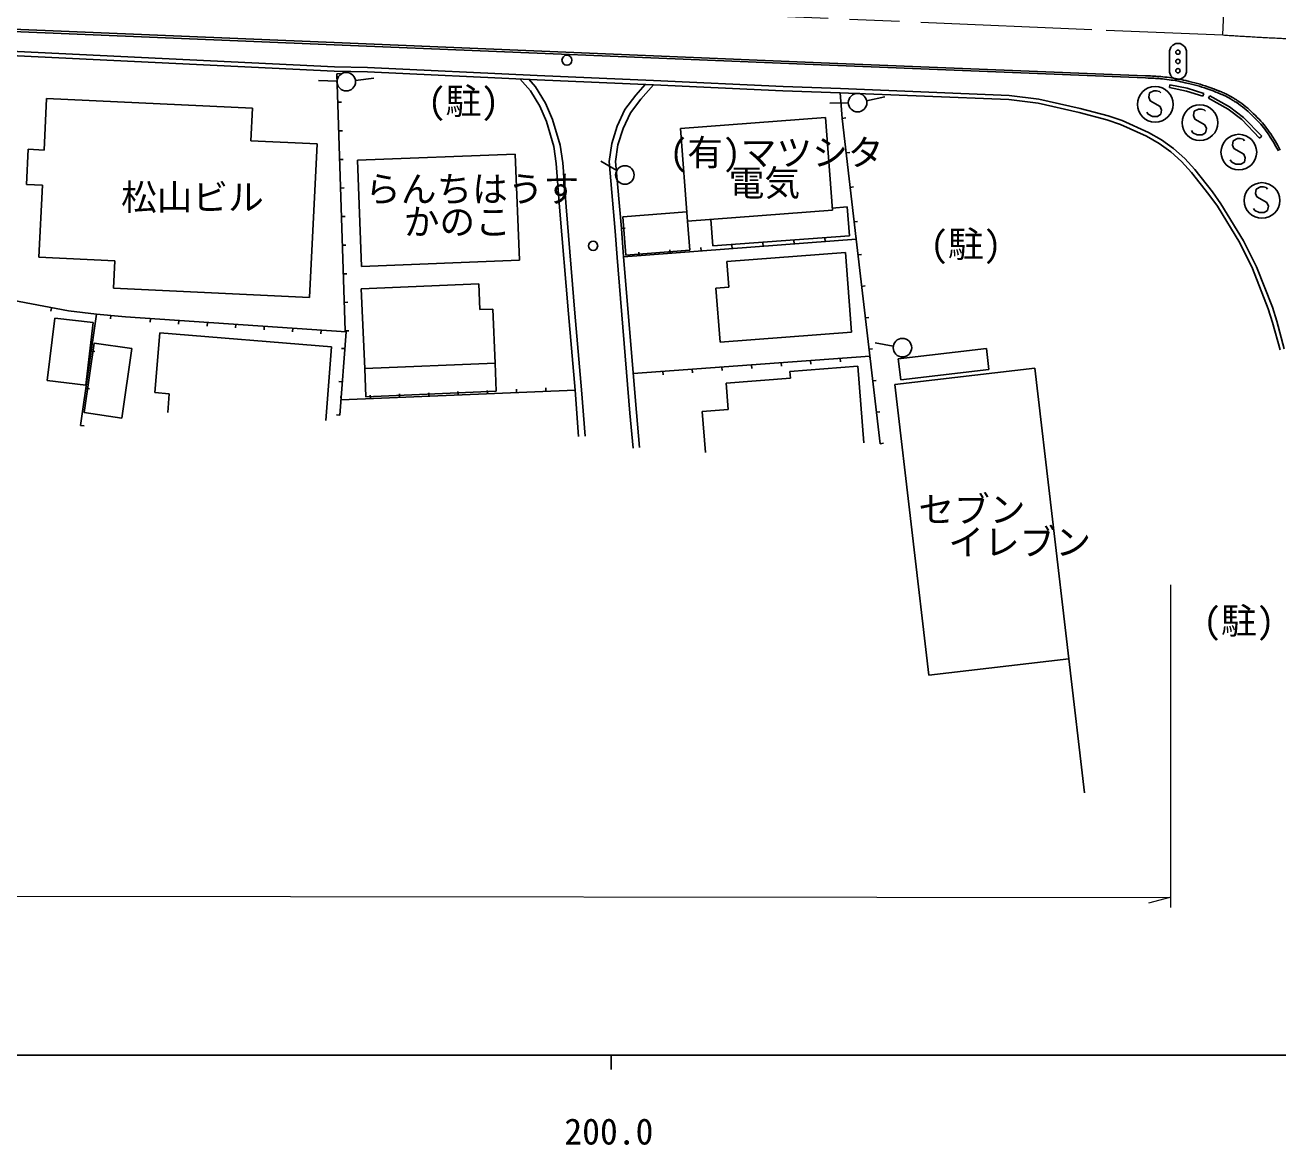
# Model space of a CAD drawing. Units: millimetres, scale not verified. Extents: x 40000 to 680000, y 20000 to 380000.
# Drawn here: x 226933 to 314728, y 198715 to 277226 of the extents above; entities that cross this region are included whole.
import ezdxf
from ezdxf.enums import TextEntityAlignment as Align

# ---------------------------------------------------------------- set-up
doc = ezdxf.new("R2010")
doc.units = ezdxf.units.MM
doc.header["$LTSCALE"] = 1000
doc.linetypes.add('CHAIN', pattern=[18.5, 12, -1.5, 3.5, -1.5])
for name, color, linetype, lineweight in [('M-BGD', 7, 'Continuous', 25), ('M-BGD-EXST', 7, 'Continuous', 25), ('M-BMK', 2, 'CHAIN', 13), ('M-STR-HTXT', 7, 'Continuous', 13), ('M-STR-STRC', 7, 'Continuous', 25), ('M-TTL-BAND', 7, 'Continuous', 25)]:
    doc.layers.add(name, color=color, linetype=linetype, lineweight=lineweight)
doc.styles.add('ＭＳ ゴシック', font='')
doc.styles.get('ＭＳ ゴシック').set_extended_font_data('MS Gothic')

msp = doc.modelspace()

# ---------------------------------------------------------------- linework, layer by layer
at = {"layer": 'M-BGD'}
for p, q in [((248589, 275849), (219649, 277047)), ((219655, 277197), (248596, 275999)), ((218709, 275741), (248615, 274297)), ((282714, 274431), (248589, 275849)), ((248596, 275999), (282720, 274581)), ((307218, 275673), (307368, 275823)), ((307368, 275823), (307568, 275923)), ((307568, 275923), (307868, 275923)), ((307868, 275923), (308068, 275823)), ((308068, 275823), (308218, 275673)), ((218695, 275441), (248604, 273997)), ((307118, 275423), (307218, 275673)), ((307118, 273923), (307118, 275423)), ((308218, 275673), (308318, 275423)), ((308318, 275423), (308318, 273923)), ((248604, 273997), (250923, 273942)), ((248615, 274297), (250934, 274242)), ((250923, 273942), (262811, 273393)), ((250934, 274242), (262825, 273693)), ((305446, 273519), (282714, 274431)), ((282720, 274581), (305455, 273669)), ((307218, 273673), (307118, 273923)), ((308318, 273923), (308218, 273673)), ((248793, 273281), (247494, 273337)), ((248791, 273811), (249041, 273819)), ((248791, 273811), (249041, 273819)), ((249362, 255781), (248791, 273811)), ((250087, 273334), (251377, 273498)), ((262344, 272615), (261594, 273449)), ((262706, 272886), (262226, 273420)), ((262811, 273393), (270963, 273041)), ((262825, 273693), (270977, 273341)), ((270397, 273065), (269739, 272310)), ((270977, 273341), (280046, 272923)), ((305446, 273519), (305624, 273513)), ((305634, 273663), (305455, 273669)), ((305624, 273513), (305779, 273507)), ((305790, 273657), (305634, 273663)), ((305779, 273507), (305916, 273502)), ((305928, 273651), (305790, 273657)), ((305916, 273502), (306041, 273496)), ((306054, 273645), (305928, 273651)), ((306041, 273496), (306158, 273489)), ((306172, 273638), (306054, 273645)), ((306158, 273489), (306271, 273481)), ((306286, 273630), (306172, 273638)), ((306271, 273481), (306386, 273471)), ((306401, 273621), (306286, 273630)), ((306386, 273471), (306507, 273460)), ((306523, 273609), (306401, 273621)), ((306507, 273460), (306638, 273447)), ((306655, 273596), (306523, 273609)), ((306638, 273447), (306785, 273430)), ((306803, 273579), (306655, 273596)), ((306785, 273430), (306950, 273411)), ((306969, 273560), (306803, 273579)), ((306950, 273411), (307102, 273392)), ((307123, 273541), (306969, 273560)), ((307102, 273392), (307245, 273373)), ((307268, 273522), (307123, 273541)), ((307368, 273523), (307218, 273673)), ((307245, 273373), (307382, 273353)), ((307406, 273502), (307268, 273522)), ((307568, 273423), (307368, 273523)), ((307382, 273353), (307515, 273332)), ((307541, 273480), (307406, 273502)), ((307515, 273332), (307648, 273309)), ((307676, 273456), (307541, 273480)), ((307868, 273423), (307568, 273423)), ((307648, 273309), (307784, 273283)), ((307813, 273430), (307676, 273456)), ((307784, 273283), (307925, 273254)), ((307956, 273401), (307813, 273430)), ((308068, 273523), (307868, 273423)), ((307925, 273254), (308075, 273221)), ((308107, 273368), (307956, 273401)), ((308218, 273673), (308068, 273523)), ((308075, 273221), (308236, 273185)), ((308270, 273331), (308107, 273368)), ((308236, 273185), (308459, 273132)), ((308496, 273278), (308270, 273331)), ((308459, 273132), (308666, 273082)), ((308704, 273227), (308496, 273278)), ((308666, 273082), (308859, 273033)), ((308900, 273178), (308704, 273227)), ((309087, 273128), (308900, 273178)), ((309269, 273076), (309087, 273128)), ((309450, 273022), (309269, 273076)), ((263012, 271535), (262344, 272615)), ((263413, 271743), (262706, 272886)), ((269739, 272310), (268966, 271298)), ((270972, 273041), (270088, 272025)), ((270963, 273041), (280033, 272623)), ((280033, 272623), (284052, 272468)), ((280046, 272923), (284064, 272768)), ((284052, 272468), (295867, 271998)), ((284052, 272468), (284195, 270682)), ((284064, 272768), (295892, 272297)), ((285908, 271922), (287179, 272193)), ((295892, 272297), (297975, 272037)), ((308859, 273033), (309044, 272984)), ((309044, 272984), (309224, 272933)), ((309224, 272933), (309404, 272878)), ((309404, 272878), (309586, 272820)), ((309634, 272962), (309450, 273022)), ((309586, 272820), (309775, 272755)), ((309825, 272897), (309634, 272962)), ((309775, 272755), (309974, 272683)), ((310027, 272824), (309825, 272897)), ((309974, 272683), (310189, 272603)), ((310705, 272570), (310027, 272824)), ((310189, 272603), (310286, 272566)), ((310340, 272706), (310244, 272743)), ((310286, 272566), (310379, 272529)), ((310433, 272670), (310340, 272706)), ((310379, 272529), (310468, 272494)), ((310521, 272635), (310433, 272670)), ((310468, 272494), (310554, 272460)), ((310607, 272600), (310521, 272635)), ((310554, 272460), (310637, 272425)), ((310690, 272566), (310607, 272600)), ((310637, 272425), (310718, 272391)), ((310771, 272533), (310690, 272566)), ((310718, 272391), (310796, 272357)), ((310849, 272499), (310771, 272533)), ((310796, 272357), (310874, 272323)), ((310926, 272465), (310849, 272499)), ((310874, 272323), (310949, 272288)), ((311002, 272430), (310926, 272465)), ((310949, 272288), (311024, 272252)), ((311076, 272395), (311002, 272430)), ((311024, 272252), (311458, 272020)), ((311422, 272215), (311076, 272395)), ((311465, 272191), (311422, 272215)), ((311508, 272166), (311465, 272191)), ((228442, 272085), (228267, 268459)), ((242873, 271387), (228442, 272085)), ((242763, 269113), (242873, 271387)), ((248855, 271808), (249105, 271816)), ((263469, 270461), (263012, 271535)), ((263894, 270613), (263413, 271743)), ((268966, 271298), (268415, 270146)), ((270088, 272025), (269352, 271062)), ((284622, 271772), (283323, 271743)), ((295867, 271998), (297923, 271741)), ((297923, 271741), (300804, 271090)), ((297975, 272037), (300876, 271381)), ((300876, 271381), (302822, 270867)), ((311326, 272095), (311369, 272071)), ((311369, 272071), (311414, 272046)), ((311414, 272046), (311458, 272020)), ((311458, 272020), (311504, 271993)), ((311504, 271993), (311550, 271965)), ((311551, 272141), (311508, 272166)), ((311550, 271965), (311596, 271937)), ((311595, 272114), (311551, 272141)), ((311640, 272088), (311595, 272114)), ((311596, 271937), (311644, 271908)), ((311685, 272060), (311640, 272088)), ((311644, 271908), (311692, 271877)), ((311731, 272031), (311685, 272060)), ((311692, 271877), (311742, 271846)), ((311778, 272002), (311731, 272031)), ((311742, 271846), (311792, 271814)), ((311826, 271972), (311778, 272002)), ((311792, 271814), (311961, 271702)), ((311875, 271940), (311826, 271972)), ((312047, 271826), (311875, 271940)), ((311961, 271702), (312114, 271594)), ((312203, 271716), (312047, 271826)), ((312114, 271594), (312255, 271488)), ((312347, 271608), (312203, 271716)), ((312255, 271488), (312387, 271381)), ((312481, 271500), (312347, 271608)), ((312387, 271381), (312513, 271274)), ((312609, 271390), (312481, 271500)), ((312735, 271277), (312609, 271390)), ((263982, 268718), (263469, 270461)), ((264423, 268815), (263894, 270613)), ((269352, 271062), (268835, 269982)), ((283021, 270737), (272870, 269974)), ((283510, 264237), (283021, 270737)), ((284195, 270682), (284444, 270710)), ((285163, 262217), (284195, 270682)), ((300804, 271090), (302737, 270579)), ((302737, 270579), (303698, 270261)), ((302822, 270867), (303807, 270540)), ((303807, 270540), (305660, 269696)), ((312513, 271274), (312637, 271162)), ((312637, 271162), (312760, 271046)), ((312861, 271158), (312735, 271277)), ((312760, 271046), (312887, 270922)), ((312990, 271032), (312861, 271158)), ((312887, 270922), (313021, 270790)), ((313127, 270897), (312990, 271032)), ((313021, 270790), (313165, 270647)), ((313273, 270752), (313127, 270897)), ((313165, 270647), (313296, 270516)), ((313406, 270618), (313273, 270752)), ((313296, 270516), (313414, 270392)), ((313527, 270491), (313406, 270618)), ((313639, 270369), (313527, 270491)), ((248918, 269804), (249168, 269812)), ((268415, 270146), (268043, 268928)), ((268835, 269982), (268483, 268830)), ((272870, 269974), (273359, 263474)), ((303698, 270261), (305521, 269429)), ((305660, 269696), (306566, 269167)), ((313414, 270392), (313523, 270272)), ((313523, 270272), (313624, 270155)), ((313624, 270155), (313720, 270038)), ((313742, 270250), (313639, 270369)), ((313720, 270038), (313813, 269918)), ((313840, 270130), (313742, 270250)), ((313813, 269918), (313905, 269793)), ((313935, 270008), (313840, 270130)), ((313905, 269793), (313998, 269661)), ((314028, 269880), (313935, 270008)), ((313998, 269661), (314093, 269518)), ((314123, 269745), (314028, 269880)), ((314221, 269600), (314123, 269745)), ((314324, 269441), (314221, 269600)), ((247395, 268889), (242763, 269113)), ((246874, 258118), (247395, 268889)), ((264159, 267526), (263982, 268718)), ((264607, 267576), (264423, 268815)), ((268043, 268928), (267862, 267662)), ((268483, 268830), (268315, 267650)), ((305521, 269429), (306403, 268914)), ((306403, 268914), (307226, 268336)), ((306566, 269167), (307413, 268571)), ((314093, 269518), (314194, 269363)), ((314194, 269363), (314406, 269024)), ((314537, 269099), (314324, 269441)), ((314406, 269024), (314592, 268704)), ((314725, 268776), (314537, 269099)), ((314592, 268704), (314757, 268396)), ((314891, 268465), (314725, 268776)), ((227154, 268513), (227035, 266056)), ((228267, 268459), (227154, 268513)), ((248982, 267801), (249231, 267809)), ((250218, 267748), (261280, 268181)), ((261280, 268181), (261572, 260734)), ((284472, 268263), (284720, 268292)), ((307226, 268336), (307982, 267655)), ((307413, 268571), (308193, 267868)), ((308193, 267868), (308908, 267090)), ((250510, 260301), (250218, 267748)), ((264391, 264447), (264159, 267526)), ((264840, 264483), (264607, 267576)), ((268401, 267036), (267269, 267676)), ((267862, 267662), (268290, 262770)), ((268315, 267650), (268725, 262974)), ((307982, 267655), (308679, 266895)), ((308908, 267090), (310134, 265530)), ((227035, 266056), (228148, 266002)), ((308679, 266895), (309893, 265351)), ((228148, 266002), (227904, 260947)), ((249045, 265798), (249295, 265806)), ((284748, 265845), (284997, 265873)), ((309893, 265351), (310483, 264519)), ((310134, 265530), (310734, 264685)), ((265018, 256987), (264391, 264447)), ((265467, 257025), (264840, 264483)), ((283498, 264393), (284552, 264472)), ((284552, 264472), (284703, 262459)), ((310483, 264519), (312052, 261948)), ((310734, 264685), (312315, 262094)), ((249109, 263794), (249358, 263802)), ((273309, 264135), (268814, 263782)), ((268814, 263782), (269026, 261087)), ((273359, 263474), (283510, 264237)), ((273519, 261441), (273359, 263474)), ((275132, 261740), (274993, 263596)), ((285025, 263426), (285273, 263455)), ((268290, 262770), (268430, 260937)), ((268725, 262974), (268975, 262993)), ((268878, 260972), (268725, 262974)), ((249172, 261791), (249422, 261799)), ((285163, 262217), (268878, 260972)), ((274307, 261387), (274288, 261636)), ((284703, 262459), (275132, 261740)), ((276478, 261553), (276459, 261802)), ((278649, 261719), (278630, 261968)), ((280821, 261885), (280802, 262134)), ((282992, 262051), (282973, 262300)), ((285163, 262217), (285144, 262466)), ((286851, 247875), (285163, 262217)), ((312052, 261948), (312954, 260155)), ((312315, 262094), (313228, 260278)), ((227904, 260947), (233226, 260690)), ((268430, 260937), (269321, 250016)), ((268878, 260972), (269769, 250054)), ((269026, 261087), (273519, 261441)), ((269964, 261055), (269945, 261304)), ((272135, 261221), (272116, 261470)), ((284432, 261280), (276116, 260650)), ((284856, 255685), (284432, 261280)), ((285293, 261114), (285541, 261143)), ((233226, 260690), (233133, 258783)), ((261572, 260734), (250510, 260301)), ((276116, 260650), (276253, 258843)), ((312954, 260155), (314053, 257337)), ((313228, 260278), (314337, 257436)), ((249235, 259788), (249485, 259796)), ((250497, 258739), (258726, 259094)), ((258726, 259094), (258805, 257276)), ((233133, 258783), (246874, 258118)), ((250739, 253140), (250497, 258739)), ((276253, 258843), (275348, 258774)), ((275348, 258774), (275635, 254986)), ((285553, 258907), (285801, 258936)), ((225654, 258004), (229972, 257188)), ((228796, 257410), (228749, 257165)), ((249299, 257784), (249549, 257792)), ((258805, 257276), (259705, 257315)), ((259705, 257315), (259868, 253533)), ((314053, 257337), (314356, 256377)), ((314337, 257436), (314644, 256461)), ((228491, 252297), (229008, 256685)), ((229008, 256685), (231702, 256368)), ((229972, 257188), (231946, 256965)), ((230828, 249161), (231946, 256965)), ((231702, 256368), (231185, 251980)), ((231946, 256965), (233963, 256771)), ((231946, 256965), (232194, 256929)), ((231946, 256965), (232194, 256929)), ((232955, 256868), (232931, 256619)), ((233963, 256771), (249439, 255707)), ((235715, 256650), (235698, 256401)), ((237711, 256513), (237694, 256264)), ((239706, 256376), (239689, 256127)), ((265475, 251618), (265018, 256987)), ((265924, 251654), (265467, 257025)), ((285812, 256701), (286061, 256730)), ((314356, 256377), (314878, 254451)), ((314644, 256461), (315168, 254527)), ((236371, 255645), (236034, 251454)), ((248416, 254677), (236371, 255645)), ((241701, 256239), (241684, 255990)), ((243697, 256102), (243679, 255852)), ((245692, 255965), (245675, 255715)), ((247687, 255827), (247670, 255578)), ((249439, 255707), (249001, 249881)), ((249362, 255781), (249612, 255789)), ((275635, 254986), (284856, 255685)), ((231076, 250053), (231769, 254917)), ((231769, 254917), (234416, 254540)), ((248000, 249497), (248416, 254677)), ((287776, 254720), (286496, 254946)), ((231574, 254364), (231821, 254328)), ((234416, 254540), (233724, 249676)), ((249352, 254542), (249102, 254561)), ((269546, 252791), (286129, 254008)), ((284056, 253856), (284075, 253607)), ((286072, 254494), (286320, 254523)), ((286129, 254008), (286148, 253759)), ((286129, 254008), (286148, 253759)), ((294298, 254561), (288119, 253835)), ((288119, 253835), (288294, 252345)), ((294473, 253071), (294298, 254561)), ((259868, 253533), (250739, 253140)), ((250824, 251173), (250739, 253140)), ((259868, 253533), (259953, 251566)), ((271619, 252943), (271637, 252694)), ((273692, 253096), (273710, 252846)), ((275765, 253248), (275783, 252998)), ((277838, 253400), (277856, 253150)), ((279911, 253552), (279929, 253302)), ((285279, 253308), (280526, 252929)), ((280526, 252929), (280563, 252474)), ((281983, 253704), (282002, 253454)), ((285707, 247935), (285279, 253308)), ((297698, 253165), (287877, 252018)), ((288294, 252345), (294473, 253071)), ((300077, 232786), (297698, 253165)), ((231185, 251980), (228491, 252297)), ((249177, 252211), (248927, 252230)), ((280563, 252474), (276063, 252116)), ((276063, 252116), (276210, 250271)), ((286332, 252288), (286580, 252317)), ((287877, 252018), (290256, 231639)), ((231201, 251762), (231448, 251727)), ((236034, 251454), (237040, 251373)), ((237040, 251373), (236935, 250066)), ((249081, 250942), (249071, 251192)), ((249081, 250942), (249071, 251192)), ((265475, 251618), (249081, 250942)), ((259953, 251566), (250824, 251173)), ((251130, 251027), (251120, 251276)), ((253180, 251111), (253169, 251361)), ((255229, 251196), (255219, 251445)), ((257278, 251280), (257268, 251530)), ((259327, 251365), (259317, 251614)), ((261377, 251449), (261366, 251699)), ((263426, 251533), (263416, 251783)), ((265475, 251618), (265465, 251868)), ((265725, 248375), (265475, 251618)), ((266174, 248410), (265924, 251654)), ((276210, 250271), (274392, 250126)), ((233724, 249676), (231076, 250053)), ((249001, 249881), (248752, 249900)), ((269321, 250016), (269539, 247565)), ((269769, 250054), (269987, 247605)), ((274392, 250126), (274621, 247251)), ((286591, 250081), (286840, 250110)), ((230828, 249161), (231076, 249125)), ((286851, 247875), (287099, 247904)), ((290256, 231639), (300077, 232786)), ((301172, 223411), (300077, 232786))]:
    msp.add_line(p, q, dxfattribs=at)
for centre, radius in [((264905, 274761), 350), ((307718, 275323), 150), ((307718, 274673), 150), ((307718, 274023), 150), ((249442, 273252), 650), ((285272, 271787), 650), ((268966, 266715), 650), ((266740, 261749), 320), ((288416, 254607), 650)]:
    msp.add_circle(centre, radius, dxfattribs=at)
at = {"layer": 'M-BGD-EXST'}
for p, q in [((307218, 275673), (307368, 275823)), ((307368, 275823), (307568, 275923)), ((307568, 275923), (307868, 275923)), ((307868, 275923), (308068, 275823)), ((308068, 275823), (308218, 275673)), ((307118, 275423), (307218, 275673)), ((307118, 273923), (307118, 275423)), ((308218, 275673), (308318, 275423)), ((308318, 275423), (308318, 273923)), ((307218, 273673), (307118, 273923)), ((308318, 273923), (308218, 273673)), ((307368, 273523), (307218, 273673)), ((307568, 273423), (307368, 273523)), ((307868, 273423), (307568, 273423)), ((308068, 273523), (307868, 273423)), ((308218, 273673), (308068, 273523)), ((305730, 272467), (305680, 272167)), ((305680, 272167), (305780, 271917)), ((306030, 272617), (305730, 272467)), ((306230, 272617), (306030, 272617)), ((306430, 272567), (306230, 272617)), ((306530, 272467), (306430, 272567)), ((305780, 271917), (306480, 271517)), ((306480, 271517), (306580, 271267)), ((309161, 271328), (308861, 271178)), ((309361, 271328), (309161, 271328)), ((309561, 271278), (309361, 271328)), ((305630, 270967), (305530, 271117)), ((305930, 270817), (305630, 270967)), ((306280, 270817), (305930, 270817)), ((306530, 270967), (306280, 270817)), ((306580, 271267), (306530, 270967)), ((308861, 271178), (308811, 270878)), ((308811, 270878), (308911, 270628)), ((308911, 270628), (309611, 270228)), ((309661, 271178), (309561, 271278)), ((308761, 269678), (308661, 269828)), ((309061, 269528), (308761, 269678)), ((309661, 269678), (309411, 269528)), ((309611, 270228), (309711, 269978)), ((309711, 269978), (309661, 269678)), ((309411, 269528), (309061, 269528)), ((311588, 269115), (311538, 268815)), ((311538, 268815), (311638, 268565)), ((311888, 269265), (311588, 269115)), ((312088, 269265), (311888, 269265)), ((312288, 269215), (312088, 269265)), ((312388, 269115), (312288, 269215)), ((311638, 268565), (312338, 268165)), ((312338, 268165), (312438, 267915)), ((312438, 267915), (312388, 267615)), ((311488, 267615), (311388, 267765)), ((311788, 267465), (311488, 267615)), ((312138, 267465), (311788, 267465)), ((312388, 267615), (312138, 267465)), ((313208, 265726), (313158, 265426)), ((313158, 265426), (313258, 265176)), ((313508, 265876), (313208, 265726)), ((313258, 265176), (313958, 264776)), ((313708, 265876), (313508, 265876)), ((313908, 265826), (313708, 265876)), ((314008, 265726), (313908, 265826)), ((313108, 264226), (313008, 264376)), ((313958, 264776), (314058, 264526)), ((314058, 264526), (314008, 264226)), ((313408, 264076), (313108, 264226)), ((313758, 264076), (313408, 264076)), ((314008, 264226), (313758, 264076))]:
    msp.add_line(p, q, dxfattribs=at)
for centre, radius in [((307718, 275323), 150), ((307718, 274673), 150), ((307718, 274023), 150), ((306130, 271667), 1250), ((309261, 270378), 1250), ((311988, 268315), 1250), ((313608, 264926), 1250)]:
    msp.add_circle(centre, radius, dxfattribs=at)
at = {"layer": 'M-BMK'}
for p, q in [((252737, 278989), (302692, 276875)), ((302692, 276875), (310873, 276529))]:
    msp.add_line(p, q, dxfattribs=at)
msp.add_arc((329344, 565435), 289496, 266.34184, 269.07526, dxfattribs=at)
at = {"layer": 'M-STR-HTXT'}
for p, q in [((310873, 276529), (312363, 311737)), ((307189, 237972), (307199, 215352)), ((69201, 216329), (307150, 216072)), ((307150, 216072), (305650, 215654))]:
    msp.add_line(p, q, dxfattribs=at)
at = {"layer": 'M-STR-STRC'}
for p, q in [((307162, 273042), (307122, 272846)), ((307122, 272846), (308322, 272597)), ((308372, 272791), (307162, 273042)), ((308322, 272597), (309474, 272241)), ((309533, 272432), (308372, 272791)), ((309474, 272241), (309533, 272432)), ((309954, 272271), (309857, 272096)), ((311342, 271500), (309954, 272271)), ((309857, 272096), (311232, 271332)), ((311232, 271332), (312191, 270596)), ((312324, 270745), (311342, 271500)), ((312191, 270596), (313444, 269292)), ((313588, 269431), (312324, 270745)), ((313444, 269292), (313588, 269431))]:
    msp.add_line(p, q, dxfattribs=at)
at = {"layer": 'M-TTL-BAND'}
for p, q in [((40000, 205000), (579000, 205000)), ((268000, 205000), (268000, 204000))]:
    msp.add_line(p, q, dxfattribs=at)

# ---------------------------------------------------------------- texts
at = {"layer": 'M-BGD', "style": 'ＭＳ ゴシック'}
for s, p in [('(駐)', (255158, 270426)), ('(有)マツシタ', (272093, 266823)), ('電気', (276244, 264694)), ('松山ビル', (233661, 263695)), ('らんちはうす', (250765, 264271)), ('かのこ', (253471, 261967)), ('(駐)', (290362, 260399)), ('セブン', (289534, 241806)), ('イレブン', (291630, 239512)), ('(駐)', (309494, 233993))]:
    msp.add_text(s, height=1833, dxfattribs=at).set_placement(p, align=Align.BOTTOM_LEFT)
at = {"layer": 'M-TTL-BAND', "style": 'ＭＳ ゴシック'}
msp.add_text('200.0', height=1833, dxfattribs=at).set_placement((267844, 198195), align=Align.BOTTOM_CENTER)

doc.saveas('drawing.dxf')
